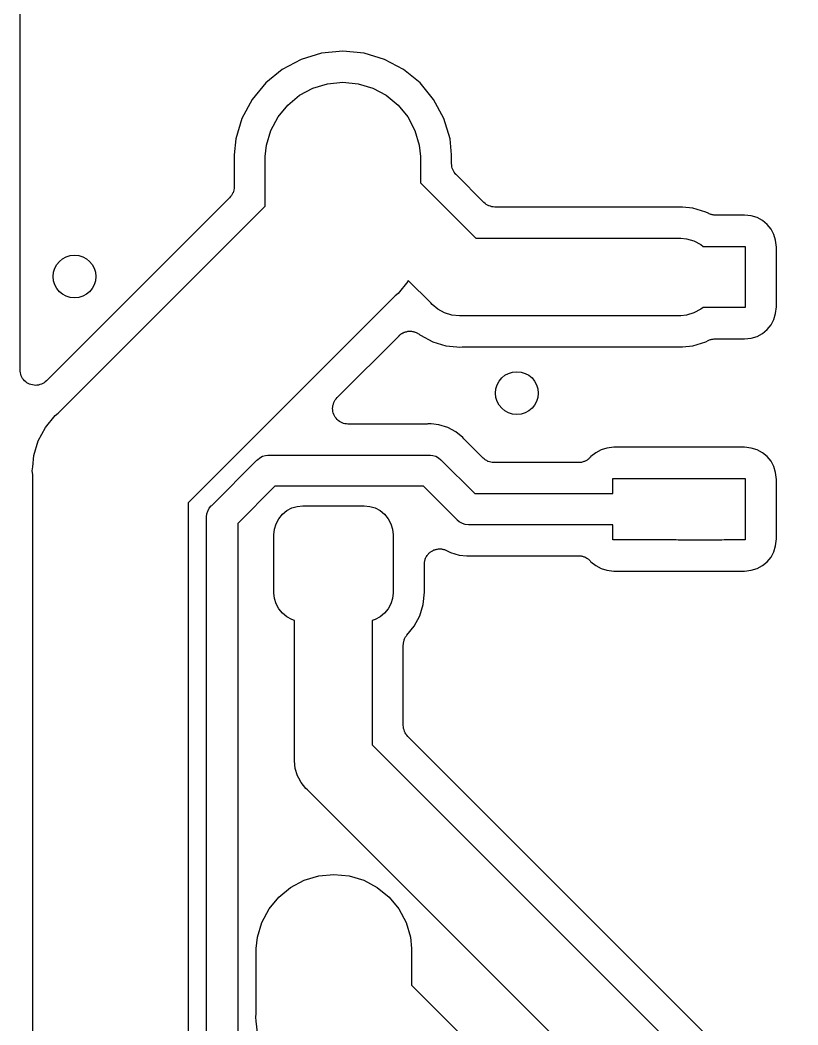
# Model space of a CAD drawing. Extents: x 127.5 to 172.4, y -152.1 to -77.2.
# Drawn here: x 134.87 to 141.24, y -129.5 to -121.28 of the extents above; entities that cross this region are included whole.
import ezdxf

# ---------------------------------------------------------------- set-up
doc = ezdxf.new("R2010")
doc.units = 0
doc.layers.add('BLACK', color=7, linetype='CONTINUOUS')

msp = doc.modelspace()

# ---------------------------------------------------------------- linework, layer by layer
at = {"layer": 'BLACK', "linetype": 'CONTINUOUS'}
for p, q in [((134.874, -124.143), (134.874, -120.102)), ((137.34, -121.552), (137.173, -121.603)), ((137.514, -121.535), (137.34, -121.552)), ((137.689, -121.552), (137.514, -121.535)), ((137.856, -121.603), (137.689, -121.552)), ((137.173, -121.603), (137.018, -121.685)), ((138.011, -121.685), (137.856, -121.603)), ((137.018, -121.685), (136.883, -121.796)), ((138.146, -121.796), (138.011, -121.685)), ((136.883, -121.796), (136.772, -121.932)), ((137.27, -121.838), (137.39, -121.802)), ((137.39, -121.802), (137.514, -121.79)), ((137.514, -121.79), (137.639, -121.802)), ((137.639, -121.802), (137.759, -121.838)), ((138.257, -121.932), (138.146, -121.796)), ((137.063, -121.977), (137.16, -121.897)), ((137.16, -121.897), (137.27, -121.838)), ((137.759, -121.838), (137.869, -121.897)), ((137.869, -121.897), (137.966, -121.977)), ((136.772, -121.932), (136.689, -122.086)), ((136.984, -122.074), (137.063, -121.977)), ((137.966, -121.977), (138.045, -122.074)), ((138.34, -122.086), (138.257, -121.932)), ((136.925, -122.184), (136.984, -122.074)), ((138.045, -122.074), (138.104, -122.184)), ((136.689, -122.086), (136.638, -122.254)), ((138.391, -122.254), (138.34, -122.086)), ((136.889, -122.304), (136.925, -122.184)), ((138.104, -122.184), (138.14, -122.304)), ((136.638, -122.254), (136.625, -122.384)), ((136.88, -122.397), (136.889, -122.304)), ((138.14, -122.304), (138.149, -122.397)), ((138.403, -122.384), (138.391, -122.254)), ((136.625, -122.384), (136.625, -122.645)), ((136.88, -122.803), (136.88, -122.397)), ((138.149, -122.397), (138.149, -122.614)), ((138.403, -122.456), (138.403, -122.384)), ((138.405, -122.468), (138.403, -122.456)), ((138.406, -122.48), (138.405, -122.468)), ((138.406, -122.481), (138.406, -122.48)), ((138.406, -122.48), (138.406, -122.48)), ((138.409, -122.492), (138.406, -122.481)), ((138.413, -122.503), (138.409, -122.492)), ((138.413, -122.504), (138.413, -122.503)), ((138.413, -122.505), (138.413, -122.504)), ((138.419, -122.515), (138.413, -122.505)), ((138.424, -122.525), (138.419, -122.515)), ((138.424, -122.526), (138.424, -122.525)), ((138.425, -122.526), (138.424, -122.526)), ((138.432, -122.536), (138.425, -122.526)), ((138.439, -122.545), (138.432, -122.536)), ((138.44, -122.546), (138.439, -122.545)), ((138.441, -122.546), (138.44, -122.546)), ((138.44, -122.546), (138.44, -122.546)), ((138.44, -122.546), (138.44, -122.546)), ((138.669, -122.774), (138.441, -122.546)), ((136.625, -122.647), (136.624, -122.659)), ((136.625, -122.645), (136.625, -122.646)), ((136.625, -122.646), (136.625, -122.646)), ((136.625, -122.646), (136.625, -122.646)), ((136.625, -122.646), (136.625, -122.647)), ((138.149, -122.614), (138.601, -123.065)), ((136.588, -122.735), (135.091, -124.233)), ((136.596, -122.726), (136.588, -122.735)), ((136.603, -122.717), (136.596, -122.726)), ((136.604, -122.717), (136.603, -122.717)), ((136.61, -122.706), (136.604, -122.716)), ((136.604, -122.716), (136.604, -122.717)), ((136.615, -122.696), (136.61, -122.706)), ((136.616, -122.694), (136.615, -122.695)), ((136.615, -122.695), (136.615, -122.696)), ((136.619, -122.683), (136.616, -122.694)), ((136.623, -122.672), (136.619, -122.683)), ((136.624, -122.659), (136.623, -122.671)), ((136.623, -122.671), (136.623, -122.671)), ((136.623, -122.671), (136.623, -122.672)), ((135.186, -124.497), (136.88, -122.803)), ((138.678, -122.782), (138.669, -122.774)), ((138.687, -122.789), (138.678, -122.782)), ((138.688, -122.79), (138.687, -122.789)), ((138.698, -122.796), (138.688, -122.79)), ((138.688, -122.79), (138.688, -122.79)), ((138.709, -122.801), (138.698, -122.796)), ((138.71, -122.802), (138.709, -122.801)), ((138.709, -122.801), (138.709, -122.801)), ((138.721, -122.805), (138.71, -122.802)), ((138.732, -122.809), (138.721, -122.805)), ((138.733, -122.809), (138.732, -122.809)), ((138.734, -122.809), (138.733, -122.809)), ((138.745, -122.81), (138.734, -122.809)), ((138.757, -122.811), (138.745, -122.81)), ((138.758, -122.811), (138.757, -122.811)), ((138.759, -122.811), (138.758, -122.811)), ((138.758, -122.811), (138.758, -122.811)), ((138.758, -122.811), (138.758, -122.811)), ((140.293, -122.811), (138.759, -122.811)), ((140.377, -122.82), (140.293, -122.811)), ((140.484, -122.852), (140.377, -122.82)), ((140.503, -122.862), (140.484, -122.852)), ((140.508, -122.864), (140.503, -122.862)), ((140.512, -122.867), (140.508, -122.864)), ((140.519, -122.869), (140.512, -122.867)), ((140.526, -122.872), (140.519, -122.869)), ((140.531, -122.873), (140.526, -122.872)), ((140.536, -122.874), (140.531, -122.873)), ((140.543, -122.875), (140.536, -122.874)), ((140.55, -122.877), (140.543, -122.875)), ((140.555, -122.877), (140.55, -122.877)), ((140.561, -122.877), (140.555, -122.877)), ((140.562, -122.877), (140.561, -122.877)), ((140.799, -122.877), (140.562, -122.877)), ((140.855, -122.883), (140.799, -122.877)), ((140.903, -122.897), (140.855, -122.883)), ((140.947, -122.921), (140.903, -122.897)), ((140.985, -122.953), (140.947, -122.921)), ((141.017, -122.991), (140.985, -122.953)), ((138.601, -123.065), (140.28, -123.065)), ((140.28, -123.065), (140.327, -123.07)), ((141.041, -123.035), (141.017, -122.991)), ((141.055, -123.083), (141.041, -123.035)), ((140.327, -123.07), (140.387, -123.088)), ((140.387, -123.088), (140.442, -123.118)), ((140.442, -123.118), (140.461, -123.133)), ((140.461, -123.133), (140.805, -123.133)), ((140.805, -123.133), (140.805, -123.633)), ((141.061, -123.139), (141.055, -123.083)), ((141.061, -123.627), (141.061, -123.139)), ((138.045, -123.421), (137.966, -123.518)), ((138.05, -123.412), (138.045, -123.421)), ((138.234, -123.596), (138.05, -123.412)), ((137.941, -123.537), (136.248, -125.231)), ((137.966, -123.518), (137.941, -123.537)), ((138.244, -123.609), (138.234, -123.596)), ((138.291, -123.647), (138.244, -123.609)), ((140.461, -123.633), (140.442, -123.648)), ((140.805, -123.633), (140.461, -123.633)), ((141.055, -123.683), (141.061, -123.627)), ((138.292, -123.648), (138.291, -123.647)), ((138.347, -123.678), (138.292, -123.648)), ((138.407, -123.696), (138.347, -123.678)), ((138.469, -123.702), (138.407, -123.696)), ((138.485, -123.7), (138.469, -123.702)), ((140.28, -123.7), (138.485, -123.7)), ((140.327, -123.696), (140.28, -123.7)), ((140.387, -123.678), (140.327, -123.696)), ((140.442, -123.648), (140.387, -123.678)), ((141.041, -123.731), (141.055, -123.683)), ((140.985, -123.813), (141.017, -123.775)), ((141.017, -123.775), (141.041, -123.731)), ((137.468, -124.37), (137.974, -123.864)), ((137.974, -123.864), (137.975, -123.863)), ((137.975, -123.863), (137.98, -123.859)), ((137.98, -123.859), (137.984, -123.855)), ((137.984, -123.855), (137.99, -123.851)), ((137.99, -123.851), (137.995, -123.847)), ((137.995, -123.847), (138, -123.845)), ((138, -123.845), (138.005, -123.841)), ((138.005, -123.841), (138.011, -123.839)), ((138.011, -123.839), (138.017, -123.836)), ((138.017, -123.836), (138.022, -123.834)), ((138.022, -123.834), (138.028, -123.832)), ((138.028, -123.832), (138.034, -123.831)), ((138.034, -123.831), (138.041, -123.829)), ((138.041, -123.829), (138.046, -123.828)), ((138.046, -123.828), (138.052, -123.827)), ((138.052, -123.827), (138.059, -123.827)), ((138.059, -123.827), (138.065, -123.827)), ((138.065, -123.827), (138.071, -123.827)), ((138.071, -123.827), (138.077, -123.827)), ((138.077, -123.827), (138.083, -123.829)), ((138.083, -123.829), (138.09, -123.829)), ((138.09, -123.829), (138.095, -123.831)), ((138.095, -123.831), (138.101, -123.832)), ((138.101, -123.832), (138.107, -123.835)), ((138.107, -123.835), (138.114, -123.837)), ((138.114, -123.837), (138.119, -123.84)), ((138.119, -123.84), (138.124, -123.842)), ((138.124, -123.842), (138.129, -123.846)), ((138.129, -123.846), (138.135, -123.849)), ((138.135, -123.849), (138.14, -123.852)), ((138.14, -123.852), (138.144, -123.856)), ((138.144, -123.856), (138.15, -123.86)), ((138.15, -123.86), (138.25, -123.914)), ((140.545, -123.891), (140.552, -123.889)), ((140.552, -123.889), (140.557, -123.889)), ((140.557, -123.889), (140.562, -123.889)), ((140.562, -123.889), (140.799, -123.889)), ((140.799, -123.889), (140.855, -123.883)), ((140.855, -123.883), (140.903, -123.869)), ((140.903, -123.869), (140.947, -123.845)), ((140.947, -123.845), (140.985, -123.813)), ((138.25, -123.914), (138.357, -123.946)), ((138.357, -123.946), (138.448, -123.955)), ((138.448, -123.955), (138.448, -123.955)), ((138.448, -123.955), (138.469, -123.957)), ((138.469, -123.957), (138.491, -123.955)), ((138.491, -123.955), (138.493, -123.955)), ((138.493, -123.955), (138.498, -123.955)), ((138.498, -123.955), (138.504, -123.954)), ((138.504, -123.954), (140.293, -123.954)), ((140.293, -123.954), (140.377, -123.946)), ((140.377, -123.946), (140.484, -123.914)), ((140.484, -123.914), (140.503, -123.904)), ((140.503, -123.904), (140.504, -123.903)), ((140.504, -123.903), (140.509, -123.901)), ((140.509, -123.901), (140.514, -123.898)), ((140.514, -123.898), (140.521, -123.896)), ((140.521, -123.896), (140.527, -123.894)), ((140.527, -123.894), (140.533, -123.893)), ((140.533, -123.893), (140.538, -123.891)), ((140.538, -123.891), (140.545, -123.891)), ((134.875, -124.155), (134.874, -124.143)), ((134.876, -124.167), (134.875, -124.155)), ((134.876, -124.168), (134.876, -124.167)), ((134.876, -124.167), (134.876, -124.167)), ((134.88, -124.179), (134.876, -124.168)), ((134.883, -124.191), (134.88, -124.179)), ((134.884, -124.191), (134.883, -124.191)), ((134.889, -124.202), (134.884, -124.191)), ((134.884, -124.191), (134.884, -124.191)), ((134.895, -124.213), (134.889, -124.202)), ((134.903, -124.223), (134.895, -124.213)), ((134.895, -124.213), (134.895, -124.213)), ((134.895, -124.213), (134.895, -124.213)), ((134.911, -124.232), (134.903, -124.223)), ((134.92, -124.24), (134.911, -124.232)), ((134.911, -124.232), (134.911, -124.232)), ((134.911, -124.232), (134.911, -124.232)), ((134.93, -124.248), (134.92, -124.24)), ((134.941, -124.254), (134.93, -124.248)), ((134.93, -124.248), (134.93, -124.248)), ((134.93, -124.248), (134.93, -124.248)), ((134.951, -124.26), (134.941, -124.254)), ((134.952, -124.26), (134.951, -124.26)), ((134.963, -124.264), (134.952, -124.26)), ((134.952, -124.26), (134.952, -124.26)), ((134.975, -124.267), (134.963, -124.264)), ((134.988, -124.269), (134.975, -124.267)), ((134.975, -124.267), (134.975, -124.267)), ((134.975, -124.267), (134.975, -124.267)), ((135, -124.27), (134.988, -124.269)), ((135.012, -124.269), (135, -124.27)), ((135, -124.27), (135, -124.27)), ((135, -124.27), (135, -124.27)), ((135.024, -124.268), (135.012, -124.269)), ((135.025, -124.268), (135.024, -124.268)), ((135.036, -124.264), (135.025, -124.268)), ((135.025, -124.268), (135.025, -124.268)), ((135.048, -124.261), (135.036, -124.264)), ((135.049, -124.261), (135.048, -124.261)), ((135.048, -124.261), (135.048, -124.261)), ((135.059, -124.255), (135.049, -124.261)), ((135.07, -124.249), (135.059, -124.255)), ((135.071, -124.249), (135.07, -124.249)), ((135.07, -124.249), (135.07, -124.249)), ((135.08, -124.242), (135.071, -124.249)), ((135.09, -124.234), (135.08, -124.242)), ((135.091, -124.233), (135.09, -124.234)), ((135.09, -124.234), (135.09, -124.234)), ((135.09, -124.234), (135.09, -124.234)), ((135.09, -124.234), (135.09, -124.234)), ((137.452, -124.389), (137.46, -124.38)), ((137.46, -124.38), (137.468, -124.37)), ((137.431, -124.459), (137.432, -124.447)), ((137.431, -124.46), (137.431, -124.459)), ((137.431, -124.459), (137.431, -124.459)), ((137.432, -124.472), (137.431, -124.46)), ((137.432, -124.447), (137.433, -124.435)), ((137.433, -124.434), (137.437, -124.423)), ((137.433, -124.435), (137.433, -124.434)), ((137.433, -124.435), (137.433, -124.435)), ((137.437, -124.423), (137.44, -124.411)), ((137.44, -124.411), (137.441, -124.411)), ((137.441, -124.411), (137.446, -124.4)), ((137.441, -124.411), (137.441, -124.411)), ((137.446, -124.4), (137.452, -124.389)), ((137.452, -124.389), (137.452, -124.389)), ((137.452, -124.389), (137.452, -124.389)), ((135.082, -124.614), (135.161, -124.517)), ((135.161, -124.517), (135.186, -124.497)), ((137.433, -124.484), (137.432, -124.472)), ((137.436, -124.496), (137.433, -124.484)), ((137.433, -124.484), (137.433, -124.484)), ((137.433, -124.484), (137.433, -124.484)), ((137.44, -124.508), (137.436, -124.496)), ((137.446, -124.519), (137.44, -124.508)), ((137.44, -124.508), (137.44, -124.508)), ((137.44, -124.508), (137.44, -124.508)), ((137.451, -124.53), (137.446, -124.519)), ((137.452, -124.53), (137.451, -124.53)), ((137.459, -124.539), (137.452, -124.53)), ((137.452, -124.53), (137.452, -124.53)), ((137.467, -124.549), (137.459, -124.539)), ((135.023, -124.724), (135.082, -124.614)), ((137.477, -124.557), (137.467, -124.549)), ((137.467, -124.549), (137.467, -124.549)), ((137.467, -124.549), (137.467, -124.549)), ((137.486, -124.565), (137.477, -124.557)), ((137.497, -124.571), (137.486, -124.565)), ((137.486, -124.565), (137.486, -124.565)), ((137.486, -124.565), (137.486, -124.565)), ((137.508, -124.577), (137.497, -124.571)), ((137.52, -124.581), (137.508, -124.577)), ((137.508, -124.577), (137.508, -124.577)), ((137.508, -124.577), (137.508, -124.577)), ((137.531, -124.584), (137.52, -124.581)), ((137.532, -124.584), (137.531, -124.584)), ((137.531, -124.584), (137.531, -124.584)), ((137.544, -124.586), (137.532, -124.584)), ((137.556, -124.587), (137.544, -124.586)), ((137.558, -124.587), (137.556, -124.587)), ((137.556, -124.587), (137.556, -124.587)), ((137.556, -124.587), (137.556, -124.587)), ((137.556, -124.587), (137.556, -124.587)), ((138.201, -124.587), (137.558, -124.587)), ((138.206, -124.586), (138.201, -124.587)), ((138.211, -124.587), (138.206, -124.586)), ((138.213, -124.586), (138.211, -124.587)), ((138.226, -124.585), (138.213, -124.586)), ((138.238, -124.586), (138.226, -124.585)), ((138.3, -124.593), (138.238, -124.586)), ((138.238, -124.586), (138.238, -124.586)), ((138.372, -124.614), (138.3, -124.593)), ((138.438, -124.65), (138.372, -124.614)), ((138.496, -124.697), (138.438, -124.65)), ((138.504, -124.707), (138.496, -124.697)), ((138.508, -124.711), (138.504, -124.707)), ((138.511, -124.715), (138.508, -124.711)), ((134.987, -124.844), (135.023, -124.724)), ((138.513, -124.716), (138.511, -124.715)), ((138.661, -124.865), (138.513, -124.716)), ((139.675, -124.783), (139.627, -124.797)), ((139.731, -124.777), (139.675, -124.783)), ((140.799, -124.777), (139.731, -124.777)), ((140.855, -124.783), (140.799, -124.777)), ((140.903, -124.797), (140.855, -124.783)), ((134.977, -124.937), (134.987, -124.844)), ((136.816, -124.878), (136.835, -124.862)), ((136.835, -124.862), (136.857, -124.85)), ((136.857, -124.85), (136.881, -124.843)), ((136.881, -124.843), (136.9, -124.841)), ((136.9, -124.841), (136.906, -124.84)), ((136.9, -124.841), (136.9, -124.841)), ((136.906, -124.84), (136.912, -124.841)), ((136.912, -124.841), (138.219, -124.841)), ((138.219, -124.841), (138.226, -124.84)), ((138.226, -124.84), (138.232, -124.841)), ((138.232, -124.841), (138.25, -124.843)), ((138.25, -124.843), (138.274, -124.85)), ((138.274, -124.85), (138.296, -124.862)), ((138.296, -124.862), (138.316, -124.878)), ((138.67, -124.872), (138.661, -124.865)), ((138.679, -124.88), (138.67, -124.872)), ((139.523, -124.874), (139.518, -124.877)), ((139.527, -124.869), (139.523, -124.874)), ((139.533, -124.865), (139.527, -124.869)), ((139.536, -124.861), (139.533, -124.865)), ((139.54, -124.857), (139.536, -124.861)), ((139.541, -124.856), (139.54, -124.857)), ((139.544, -124.853), (139.541, -124.856)), ((139.583, -124.821), (139.544, -124.853)), ((139.627, -124.797), (139.583, -124.821)), ((140.947, -124.821), (140.903, -124.797)), ((140.985, -124.853), (140.947, -124.821)), ((141.017, -124.891), (140.985, -124.853)), ((134.974, -124.968), (134.977, -124.937)), ((134.977, -124.937), (134.977, -124.937)), ((136.442, -125.253), (136.812, -124.883)), ((136.812, -124.883), (136.816, -124.878)), ((138.316, -124.878), (138.32, -124.883)), ((138.32, -124.883), (138.593, -125.156)), ((138.68, -124.88), (138.679, -124.88)), ((138.68, -124.881), (138.68, -124.88)), ((138.691, -124.886), (138.68, -124.881)), ((138.701, -124.892), (138.691, -124.886)), ((138.702, -124.892), (138.701, -124.892)), ((138.713, -124.896), (138.702, -124.892)), ((138.702, -124.892), (138.702, -124.892)), ((138.725, -124.899), (138.713, -124.896)), ((138.726, -124.899), (138.725, -124.899)), ((138.725, -124.899), (138.725, -124.899)), ((138.737, -124.901), (138.726, -124.899)), ((138.749, -124.902), (138.737, -124.901)), ((138.75, -124.902), (138.749, -124.902)), ((138.751, -124.902), (138.75, -124.902)), ((138.75, -124.902), (138.75, -124.902)), ((139.443, -124.902), (138.751, -124.902)), ((138.751, -124.902), (138.751, -124.902)), ((139.449, -124.901), (139.443, -124.902)), ((139.454, -124.902), (139.449, -124.901)), ((139.461, -124.9), (139.454, -124.902)), ((139.468, -124.9), (139.461, -124.9)), ((139.473, -124.898), (139.468, -124.9)), ((139.479, -124.897), (139.473, -124.898)), ((139.485, -124.894), (139.479, -124.897)), ((139.492, -124.892), (139.485, -124.894)), ((139.497, -124.89), (139.492, -124.892)), ((139.502, -124.888), (139.497, -124.89)), ((139.507, -124.884), (139.502, -124.888)), ((139.514, -124.881), (139.507, -124.884)), ((139.518, -124.877), (139.514, -124.881)), ((141.041, -124.935), (141.017, -124.891)), ((141.055, -124.983), (141.041, -124.935)), ((134.977, -125), (134.974, -124.968)), ((134.977, -125.699), (134.977, -125)), ((139.724, -125.156), (139.724, -125.033)), ((139.724, -125.033), (140.805, -125.033)), ((140.805, -125.033), (140.805, -125.533)), ((141.061, -125.039), (141.055, -124.983)), ((141.061, -125.527), (141.061, -125.039)), ((136.959, -125.095), (136.654, -125.4)), ((138.173, -125.095), (136.959, -125.095)), ((138.446, -125.368), (138.173, -125.095)), ((138.593, -125.156), (139.724, -125.156)), ((136.248, -125.231), (136.248, -131.711)), ((136.412, -125.293), (136.421, -125.276)), ((136.421, -125.276), (136.437, -125.257)), ((136.437, -125.257), (136.442, -125.253)), ((137.056, -125.295), (137.097, -125.273)), ((137.097, -125.273), (137.141, -125.26)), ((137.141, -125.26), (137.188, -125.255)), ((137.188, -125.255), (137.688, -125.255)), ((137.688, -125.255), (137.734, -125.26)), ((137.734, -125.26), (137.778, -125.273)), ((137.778, -125.273), (137.819, -125.295)), ((136.399, -125.347), (136.402, -125.322)), ((136.4, -125.353), (136.399, -125.347)), ((136.4, -135.58), (136.4, -125.353)), ((136.402, -125.322), (136.409, -125.298)), ((136.409, -125.298), (136.412, -125.293)), ((136.968, -125.402), (136.99, -125.361)), ((136.99, -125.361), (137.02, -125.325)), ((137.02, -125.325), (137.056, -125.295)), ((137.819, -125.295), (137.855, -125.325)), ((137.855, -125.325), (137.885, -125.361)), ((137.885, -125.361), (137.907, -125.402)), ((138.45, -125.373), (138.446, -125.368)), ((136.654, -125.4), (136.654, -135.627)), ((136.95, -125.492), (136.955, -125.446)), ((136.955, -125.446), (136.968, -125.402)), ((137.907, -125.402), (137.92, -125.446)), ((137.92, -125.446), (137.925, -125.492)), ((138.465, -125.386), (138.45, -125.373)), ((138.47, -125.389), (138.465, -125.386)), ((138.492, -125.401), (138.47, -125.389)), ((138.516, -125.408), (138.492, -125.401)), ((138.541, -125.411), (138.516, -125.408)), ((138.547, -125.41), (138.541, -125.411)), ((139.724, -125.41), (138.547, -125.41)), ((139.724, -125.533), (139.724, -125.41)), ((136.95, -125.968), (136.95, -125.492)), ((137.925, -125.492), (137.925, -125.968)), ((140.233, -125.533), (139.724, -125.533)), ((140.24, -125.535), (140.233, -125.533)), ((140.64, -125.533), (140.633, -125.535)), ((140.805, -125.533), (140.64, -125.533)), ((141.055, -125.583), (141.061, -125.527)), ((138.26, -125.617), (138.266, -125.615)), ((138.266, -125.615), (138.271, -125.613)), ((138.271, -125.613), (138.278, -125.612)), ((138.278, -125.612), (138.284, -125.61)), ((138.284, -125.61), (138.29, -125.609)), ((138.29, -125.609), (138.296, -125.608)), ((138.296, -125.608), (138.302, -125.608)), ((138.302, -125.608), (138.309, -125.608)), ((138.309, -125.608), (138.315, -125.608)), ((138.315, -125.608), (138.321, -125.608)), ((138.321, -125.608), (138.327, -125.61)), ((138.327, -125.61), (138.333, -125.61)), ((138.333, -125.61), (138.339, -125.612)), ((138.339, -125.612), (138.345, -125.613)), ((138.345, -125.613), (138.351, -125.616)), ((140.258, -125.537), (140.24, -125.535)), ((140.614, -125.537), (140.258, -125.537)), ((140.633, -125.535), (140.614, -125.537)), ((141.041, -125.631), (141.055, -125.583)), ((138.185, -125.703), (138.187, -125.697)), ((138.187, -125.697), (138.189, -125.691)), ((138.189, -125.691), (138.191, -125.685)), ((138.191, -125.685), (138.194, -125.679)), ((138.194, -125.679), (138.196, -125.674)), ((138.196, -125.674), (138.2, -125.669)), ((138.2, -125.669), (138.203, -125.663)), ((138.203, -125.663), (138.207, -125.658)), ((138.207, -125.658), (138.21, -125.653)), ((138.21, -125.653), (138.215, -125.649)), ((138.215, -125.649), (138.219, -125.644)), ((138.219, -125.644), (138.224, -125.64)), ((138.224, -125.64), (138.228, -125.636)), ((138.228, -125.636), (138.233, -125.632)), ((138.233, -125.632), (138.238, -125.628)), ((138.238, -125.628), (138.244, -125.626)), ((138.244, -125.626), (138.248, -125.622)), ((138.248, -125.622), (138.254, -125.62)), ((138.254, -125.62), (138.26, -125.617)), ((138.351, -125.616), (138.357, -125.618)), ((138.357, -125.618), (138.362, -125.62)), ((138.362, -125.62), (138.368, -125.623)), ((138.368, -125.623), (138.394, -125.637)), ((138.394, -125.637), (138.466, -125.658)), ((138.466, -125.658), (138.528, -125.665)), ((138.528, -125.665), (138.528, -125.665)), ((138.528, -125.665), (138.541, -125.666)), ((138.541, -125.666), (138.553, -125.665)), ((138.553, -125.665), (138.555, -125.664)), ((138.555, -125.664), (138.56, -125.665)), ((138.56, -125.665), (138.565, -125.664)), ((138.565, -125.664), (139.443, -125.664)), ((139.443, -125.664), (139.445, -125.664)), ((139.445, -125.664), (139.451, -125.665)), ((139.451, -125.665), (139.456, -125.665)), ((139.456, -125.665), (139.463, -125.666)), ((139.463, -125.666), (139.47, -125.667)), ((139.47, -125.667), (139.475, -125.668)), ((139.475, -125.668), (139.48, -125.67)), ((139.48, -125.67), (139.487, -125.672)), ((139.487, -125.672), (139.493, -125.674)), ((139.493, -125.674), (139.498, -125.677)), ((139.498, -125.677), (139.503, -125.679)), ((139.503, -125.679), (139.509, -125.683)), ((139.509, -125.683), (139.515, -125.686)), ((139.515, -125.686), (139.519, -125.69)), ((139.519, -125.69), (139.524, -125.693)), ((139.524, -125.693), (139.529, -125.698)), ((140.985, -125.713), (141.017, -125.675)), ((141.017, -125.675), (141.041, -125.631)), ((134.978, -128.874), (134.977, -125.699)), ((138.181, -125.733), (138.182, -125.727)), ((138.181, -125.735), (138.181, -125.733)), ((138.181, -125.961), (138.181, -125.735)), ((138.182, -125.721), (138.183, -125.715)), ((138.182, -125.727), (138.182, -125.721)), ((138.183, -125.715), (138.184, -125.708)), ((138.184, -125.708), (138.185, -125.703)), ((139.529, -125.698), (139.534, -125.702)), ((139.534, -125.702), (139.537, -125.706)), ((139.537, -125.706), (139.541, -125.71)), ((139.541, -125.71), (139.544, -125.713)), ((139.544, -125.713), (139.583, -125.745)), ((139.583, -125.745), (139.627, -125.769)), ((139.627, -125.769), (139.675, -125.783)), ((140.855, -125.783), (140.903, -125.769)), ((140.903, -125.769), (140.947, -125.745)), ((140.947, -125.745), (140.985, -125.713)), ((139.675, -125.783), (139.731, -125.789)), ((139.731, -125.789), (140.218, -125.789)), ((140.218, -125.789), (140.22, -125.789)), ((140.22, -125.789), (140.225, -125.789)), ((140.225, -125.789), (140.23, -125.789)), ((140.23, -125.789), (140.246, -125.791)), ((140.246, -125.791), (140.627, -125.791)), ((140.627, -125.791), (140.642, -125.789)), ((140.642, -125.789), (140.644, -125.789)), ((140.644, -125.789), (140.649, -125.789)), ((140.649, -125.789), (140.655, -125.789)), ((140.655, -125.789), (140.799, -125.789)), ((140.799, -125.789), (140.855, -125.783)), ((136.955, -126.014), (136.95, -125.968)), ((136.968, -126.058), (136.955, -126.014)), ((137.92, -126.014), (137.907, -126.058)), ((137.925, -125.968), (137.92, -126.014)), ((138.171, -126.064), (138.181, -125.961)), ((136.99, -126.099), (136.968, -126.058)), ((137.02, -126.135), (136.99, -126.099)), ((137.885, -126.099), (137.855, -126.135)), ((137.907, -126.058), (137.885, -126.099)), ((138.143, -126.156), (138.171, -126.064)), ((137.056, -126.165), (137.02, -126.135)), ((137.097, -126.187), (137.056, -126.165)), ((137.12, -126.194), (137.097, -126.187)), ((137.778, -126.187), (137.755, -126.194)), ((137.819, -126.165), (137.778, -126.187)), ((137.855, -126.135), (137.819, -126.165)), ((138.097, -126.241), (138.143, -126.156)), ((137.12, -127.327), (137.12, -126.194)), ((137.755, -126.194), (137.755, -127.211)), ((138.038, -126.314), (138.097, -126.241)), ((138.015, -126.357), (138.017, -126.351)), ((138.017, -126.351), (138.019, -126.344)), ((138.019, -126.344), (138.022, -126.339)), ((138.022, -126.339), (138.024, -126.334)), ((138.024, -126.334), (138.028, -126.328)), ((138.028, -126.328), (138.031, -126.322)), ((138.031, -126.322), (138.035, -126.318)), ((138.035, -126.318), (138.038, -126.314)), ((138.009, -126.392), (138.01, -126.387)), ((138.009, -126.394), (138.009, -126.392)), ((138.009, -127.053), (138.009, -126.394)), ((138.01, -126.381), (138.011, -126.375)), ((138.01, -126.387), (138.01, -126.381)), ((138.011, -126.375), (138.012, -126.368)), ((138.012, -126.368), (138.013, -126.362)), ((138.013, -126.362), (138.015, -126.357)), ((138.01, -127.065), (138.009, -127.053)), ((138.011, -127.076), (138.01, -127.065)), ((138.011, -127.077), (138.011, -127.076)), ((138.011, -127.078), (138.011, -127.077)), ((138.015, -127.089), (138.011, -127.078)), ((138.018, -127.1), (138.015, -127.089)), ((138.018, -127.101), (138.018, -127.1)), ((138.019, -127.101), (138.018, -127.101)), ((138.024, -127.112), (138.019, -127.101)), ((138.029, -127.122), (138.024, -127.112)), ((138.03, -127.123), (138.029, -127.122)), ((138.038, -127.132), (138.03, -127.123)), ((138.03, -127.123), (138.03, -127.123)), ((138.045, -127.142), (138.038, -127.132)), ((138.046, -127.143), (138.045, -127.142)), ((141.237, -130.334), (138.046, -127.143)), ((138.046, -127.143), (138.046, -127.143)), ((138.046, -127.143), (138.046, -127.143)), ((138.046, -127.143), (138.046, -127.143)), ((137.755, -127.211), (141.07, -130.526)), ((137.118, -127.342), (137.12, -127.327)), ((137.125, -127.405), (137.118, -127.342)), ((137.143, -127.465), (137.125, -127.405)), ((137.153, -127.484), (137.143, -127.465)), ((137.172, -127.52), (137.153, -127.484)), ((137.212, -127.568), (137.172, -127.52)), ((137.224, -127.578), (137.212, -127.568)), ((140.54, -130.893), (137.224, -127.578)), ((137.087, -128.378), (137.197, -128.319)), ((137.197, -128.319), (137.317, -128.283)), ((137.317, -128.283), (137.441, -128.271)), ((137.441, -128.271), (137.566, -128.283)), ((137.566, -128.283), (137.685, -128.319)), ((137.685, -128.319), (137.796, -128.378)), ((136.99, -128.458), (137.087, -128.378)), ((137.796, -128.378), (137.893, -128.458)), ((136.911, -128.554), (136.99, -128.458)), ((137.893, -128.458), (137.972, -128.554)), ((136.852, -128.665), (136.911, -128.554)), ((137.972, -128.554), (138.031, -128.665)), ((136.816, -128.784), (136.852, -128.665)), ((138.031, -128.665), (138.067, -128.784)), ((136.806, -128.878), (136.816, -128.784)), ((138.067, -128.784), (138.076, -128.878)), ((134.978, -131.479), (134.977, -128.874)), ((134.977, -128.874), (134.978, -128.874)), ((136.806, -129.409), (136.806, -128.878)), ((138.076, -128.878), (138.076, -129.177)), ((138.076, -129.177), (139.972, -131.073)), ((136.803, -129.44), (136.806, -129.409)), ((136.806, -129.472), (136.803, -129.44)), ((136.816, -129.565), (136.806, -129.472)), ((136.806, -129.472), (136.806, -129.472))]:
    msp.add_line(p, q, dxfattribs=at)
at = {"layer": 'BLACK'}
for centre in [(135.319, -123.38), (138.938, -124.333)]:
    msp.add_circle(centre, 0.175, dxfattribs=at)

doc.saveas('drawing.dxf')
